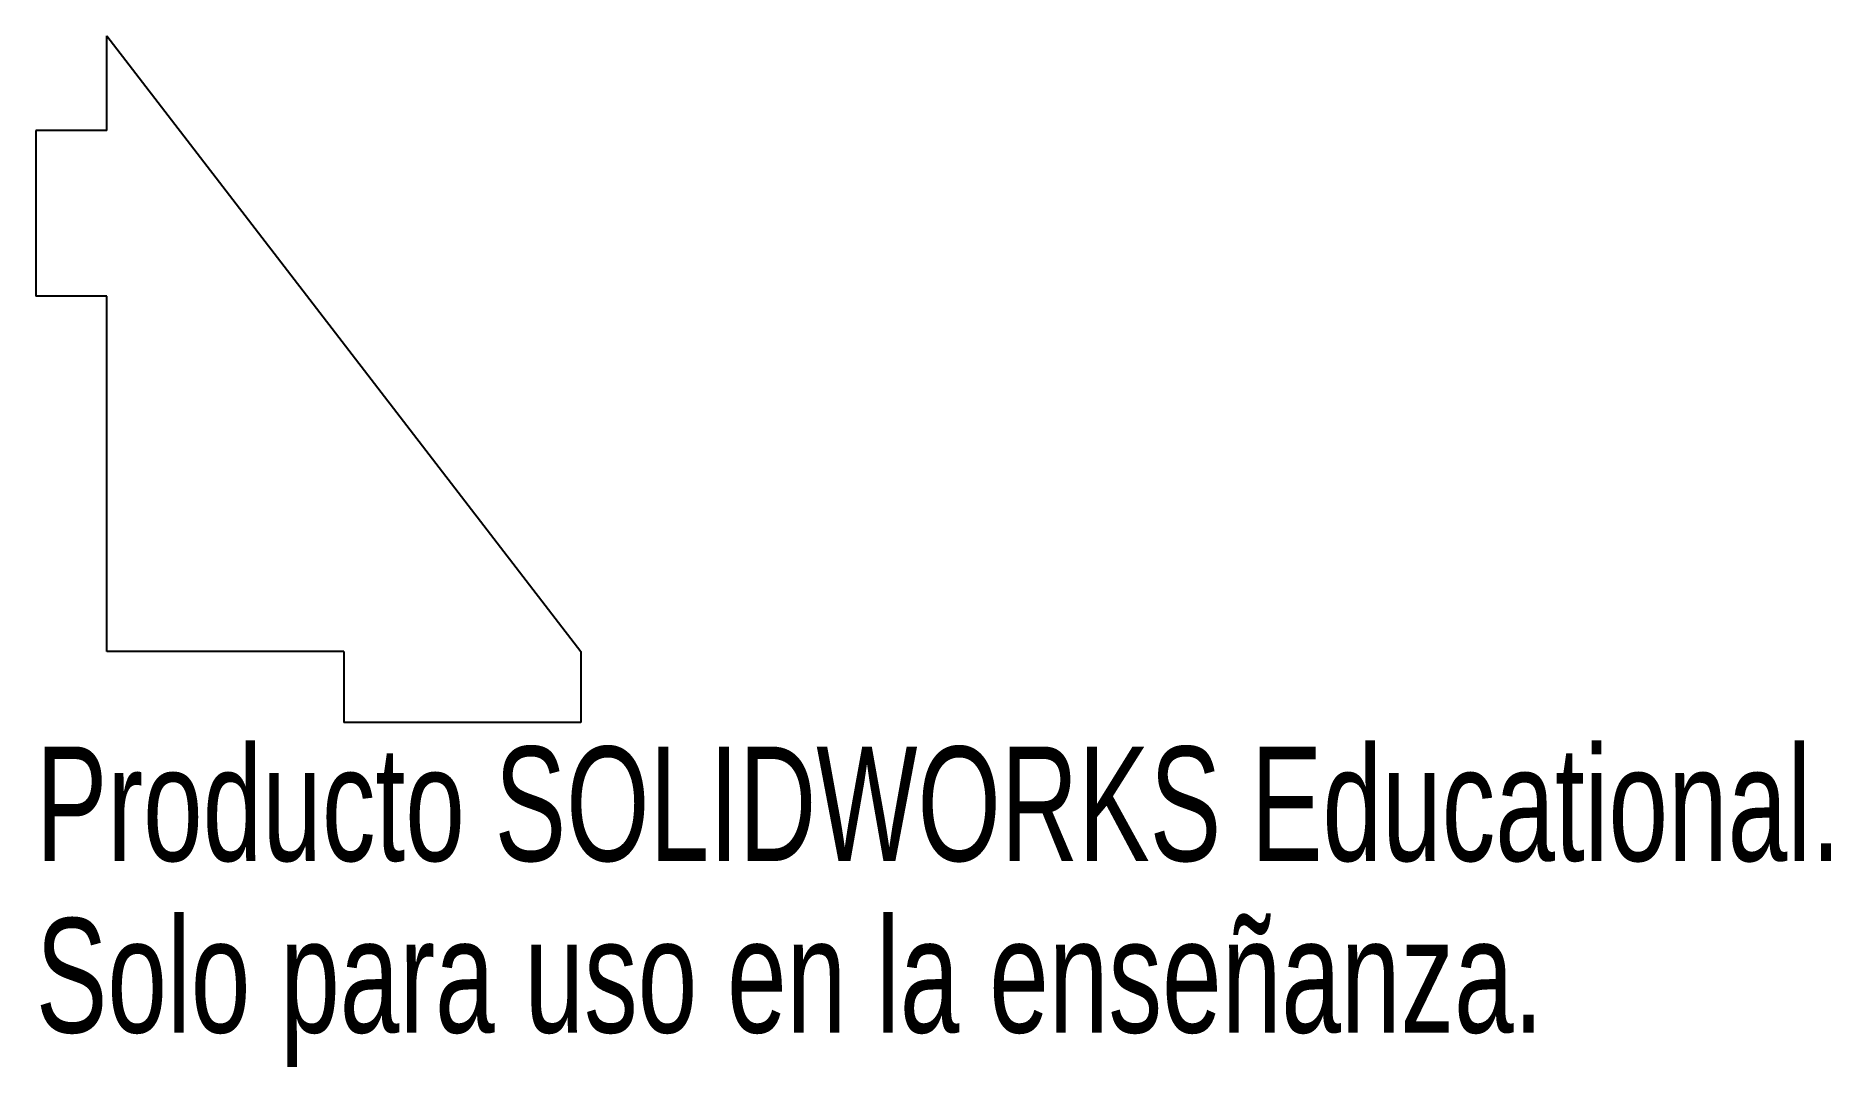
# Model space of a CAD drawing. Header units: millimetres. Extents: x -3 to 72.8, y -17.6 to 26.
import ezdxf

# ---------------------------------------------------------------- set-up
doc = ezdxf.new("R2010")
doc.units = ezdxf.units.MM
doc.styles.add('SLDTEXTSTYLE0', font='TXT', dxfattribs={"width": 0.7})

msp = doc.modelspace()

# ---------------------------------------------------------------- linework, layer by layer
at = {"color": 7, "linetype": 'Continuous', "lineweight": 25}
for p, q in [((0, 22), (0, 26)), ((0, 26), (20, 0)), ((-3, 22), (-3, 15)), ((0, 22), (-3, 22)), ((0, 15), (-3, 15)), ((0, 0), (0, 15)), ((10, 0), (0, 0)), ((10, 0), (10, -3)), ((20, 0), (20, -3)), ((20, -3), (10, -3))]:
    msp.add_line(p, q, dxfattribs=at)

# ---------------------------------------------------------------- texts
at = {"color": 7, "linetype": 'Continuous', "char_height": 4.83362, "attachment_point": 1, "style": 'SLDTEXTSTYLE0'}
for s, insert in [('Producto SOLIDWORKS Educational.', (-3, -4.02)), ('Solo para uso en la enseñanza.', (-3, -11.27))]:
    msp.add_mtext(s, dxfattribs=dict(at, insert=insert))

doc.saveas('drawing.dxf')
